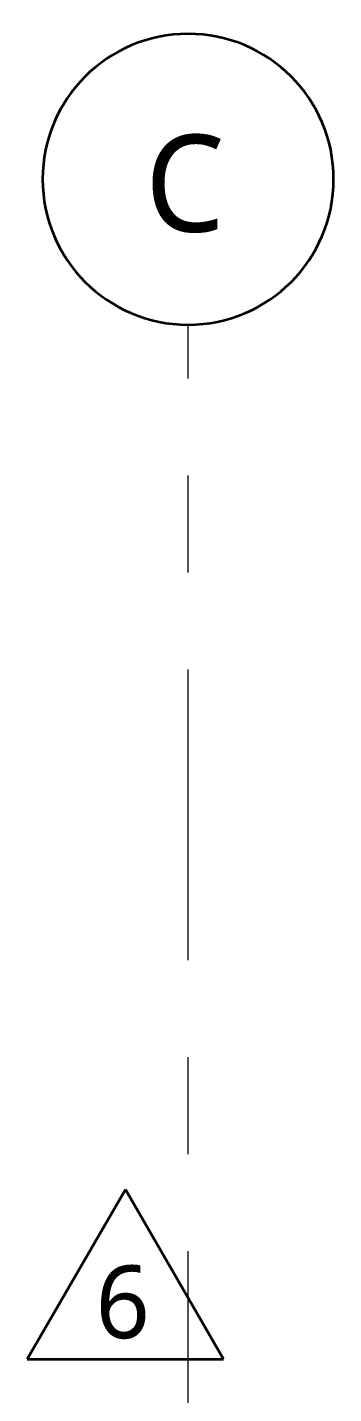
# Model space of a CAD drawing. Header units: inches. Extents: x 6 to 15224, y -733 to 6300.
# Drawn here: x 6443.6 to 6494.1, y 6042.7 to 6268.1 of the extents above; entities that cross this region are included whole.
import ezdxf

# ---------------------------------------------------------------- set-up
doc = ezdxf.new("R2010")
doc.units = ezdxf.units.IN
doc.header["$MEASUREMENT"] = 0
doc.linetypes.add('Center 3_8_', pattern=[96, 48, -16, 16, -16])
for name, color, linetype, lineweight in [('G-ANNO-REVC-IDEN', 71, 'Continuous', 35), ('S-GRID', 1, 'Continuous', 13), ('S-GRID-IDEN', 1, 'Continuous', 35)]:
    doc.layers.add(name, color=color, linetype=linetype, lineweight=lineweight)
doc.styles.add('Open Sans_5', font='OpenSans-Regular.ttf', dxfattribs={"height": 12})
doc.styles.add('Open Sans_6', font='OpenSans-Regular.ttf', dxfattribs={"height": 16})

# ---------------------------------------------------------------- blocks, each defined once
blk = doc.blocks.new('Grid - AN Grid Head-AM-799031-NORTH ELEVATION')
at = {"layer": 'S-GRID-IDEN'}
for start, end in [(360, 180), (180, 360)]:
    blk.add_arc((25.06, 6243.06), 24, start, end, dxfattribs=at)
blk = doc.blocks.new('TAG Revision-AM - Delta-51947-NORTH ELEVATION')
at = {"layer": 'G-ANNO-REVC-IDEN'}
for p, q in [((-118.44, 6001.63), (-134.61, 5973.63)), ((-118.44, 6001.63), (-102.28, 5973.63)), ((-134.61, 5973.63), (-102.28, 5973.63))]:
    blk.add_line(p, q, dxfattribs=at)

msp = doc.modelspace()

# ---------------------------------------------------------------- linework, layer by layer
at = {"layer": 'S-GRID', "linetype": 'Center 3_8_'}
msp.add_line((6470.1488696, 5058.19108611), (6470.1488696, 6219.06052942), dxfattribs=at)

# ---------------------------------------------------------------- block references
at = {"layer": 'G-ANNO-REVC-IDEN'}
msp.add_blockref('TAG Revision-AM - Delta-51947-NORTH ELEVATION', (6578.23923148, 74.71567665), dxfattribs=at)
at = {"layer": 'S-GRID-IDEN'}
msp.add_blockref('Grid - AN Grid Head-AM-799031-NORTH ELEVATION', (6445.08809281, 0), dxfattribs=at)

# ---------------------------------------------------------------- texts
at = {"layer": 'G-ANNO-REVC-IDEN', "lineweight": 13, "insert": (6454.89579887, 6063.82283715), "char_height": 12, "width": 11.716, "attachment_point": 1, "style": 'Open Sans_5'}
msp.add_mtext('6', dxfattribs=at)
at = {"layer": 'S-GRID-IDEN', "lineweight": 13, "insert": (6463.00905603, 6250.40536582), "char_height": 16, "width": 16.968, "attachment_point": 1, "style": 'Open Sans_6'}
msp.add_mtext('C', dxfattribs=at)

doc.saveas('drawing.dxf')
